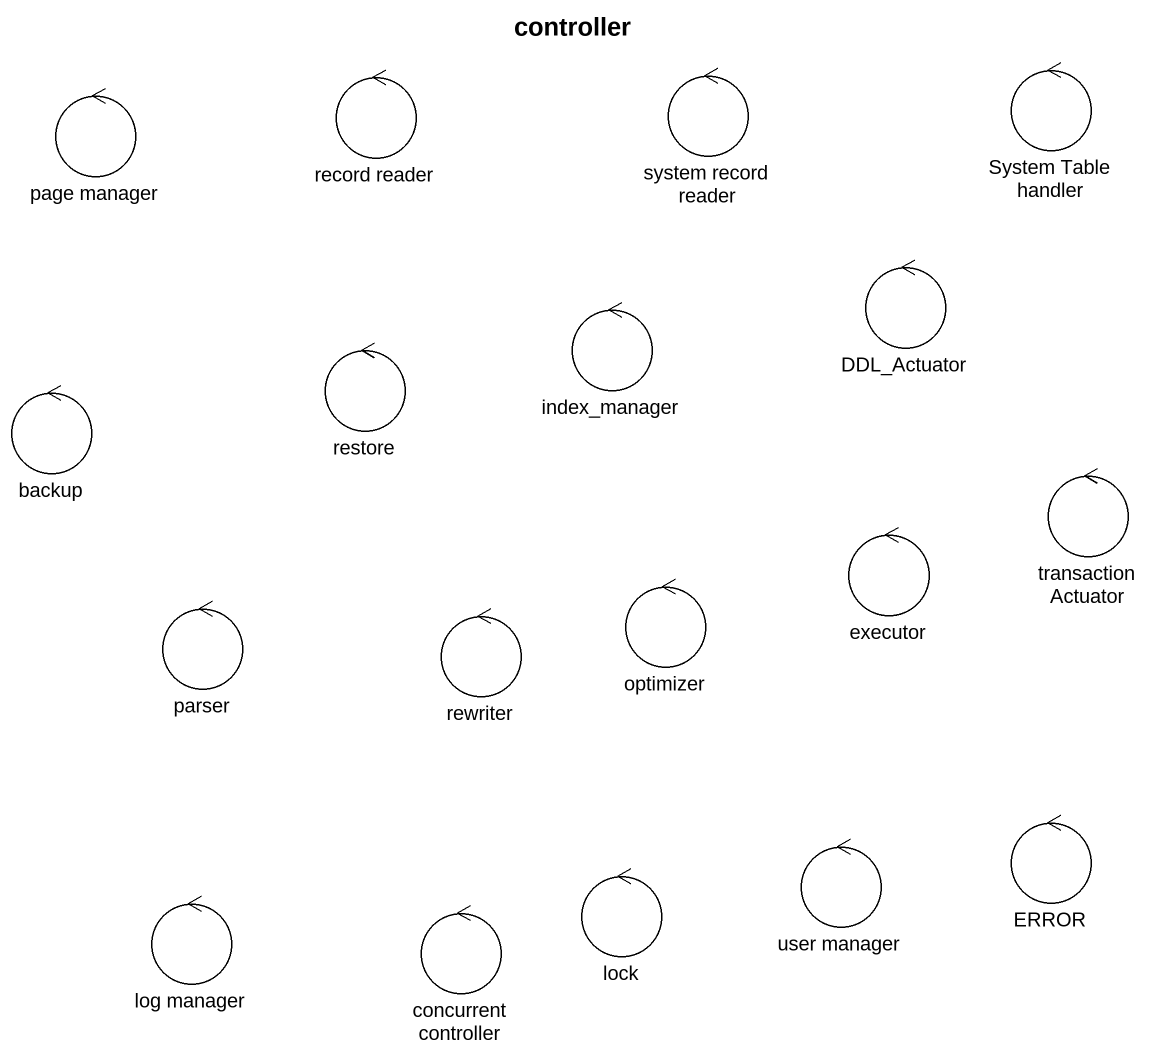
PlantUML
@startuml
title controller
control "page manager" as page_manager
control "record reader" as record_reader
control "system record reader" as system_record_reader
control "System Table handler" as System_Table_handler
control DDL_Actuator
control "restore" as restore_
control index_manager
control backup
control "transaction Actuator" as transaction_Actuator
control parser
control rewriter
control optimizer
control executor
control "user manager" as user_manager
control ERROR
control "log manager" as log_manager
control "concurrent controller" as concurrent_controller
control lock
@enduml
